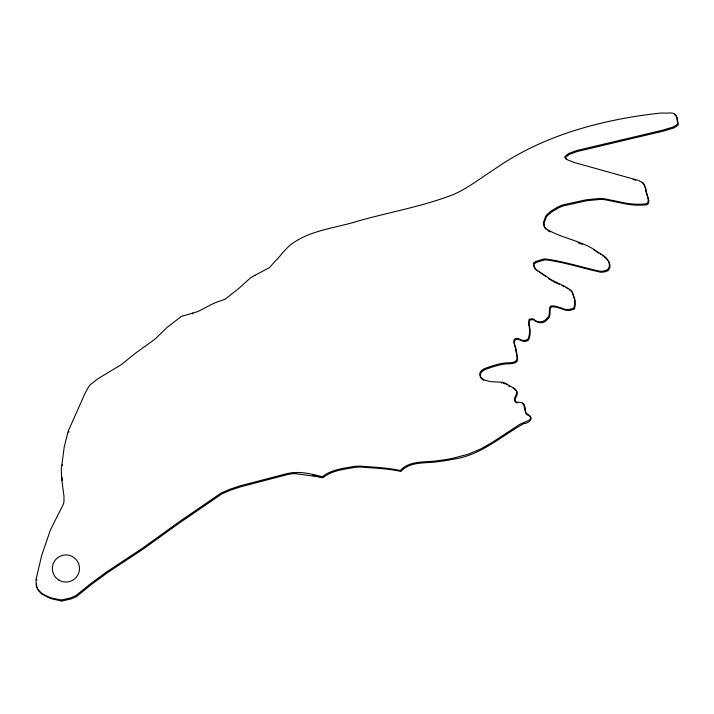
<?xml version="1.0" encoding="UTF-8"?>
<svg xmlns="http://www.w3.org/2000/svg" width="714" height="714" viewBox="0 0 714 714"><rect width="100%" height="100%" fill="white"/><g stroke="black" fill="none" stroke-linecap="round" stroke-linejoin="round"><path stroke-width="1.07" d="M62.314 465.466L62.457 464.421M36.61 580.437L36.816 579.482M38.77 590.773L41.93 593.611L47.9 596.636A34.004 33.995 -33.1 0 0 51.819 598.073L61.19 600.081L70.499 597.975L75.836 595.69L90.928 583.463L107.002 571.691L142.666 548.102L179.187 521.8L220.983 493.133L229.578 489.358L240.386 485.77L286.421 473.757A60.128 60.119 -33.1 0 1 292.017 472.793C302.299 471.49 312.536 474.257 322.416 476.756C331.323 469.464 343.479 468.384 354.43 466.412A50.31 50.301 -33.1 0 1 360.499 466.162C373.779 467.233 387.336 467.625 400.304 470.544C409.782 459.878 425.972 462.788 438.708 460.539A159.963 159.936 -33.1 0 0 453.283 458.183L467.857 454.3L480.799 448.963L492.669 442.171L519.515 424.473L529.529 420.002L530.564 418.306L530.44 416.432L525.566 412.603L523.514 403.731L522.059 402.767L515.883 401.875A2.767 2.767 0 0 1 515.16 401.259L514.624 400.34M312.616 475.167L323.014 477.675C331.93 470.383 344.077 469.303 355.036 467.34A50.31 50.301 -33.1 0 1 361.106 467.081C374.386 468.161 387.934 468.554 400.911 471.463C410.38 460.807 426.57 463.707 439.315 461.467A159.963 159.936 -33.1 0 0 453.881 459.102C480.817 455.229 501.157 436.263 523.978 423.464C528.226 423.83 534.866 417.761 528.538 415.468M254.987 275.283L269.142 267.786A13.985 13.977 0 0 0 270.311 266.715L273.105 263.493A50.266 50.257 -33.1 0 1 274.524 261.931L277.978 258.316A45.5 45.491 -33.1 0 0 279.504 256.594L281.566 254.041A49.605 49.596 -33.1 0 1 282.735 252.64L288.858 246.214A28.872 28.863 -33.1 0 1 291.098 244.393C310.581 229.792 336.151 228.123 358.687 220.858C389.996 212.085 422.322 206.426 452.774 194.779C467.724 188.46 480.433 178.143 494.061 169.513C542.203 135.526 600.992 119.818 658.906 113.231A95.462 95.444 -33.1 0 1 663.797 113.017C667.688 113.74 673.971 111.17 676.113 115.775A8.086 8.086 0 0 1 676.515 116.846A7.667 7.667 0 0 1 676.667 117.462L677.666 123.442A2.463 2.463 0 0 1 677.283 124.459L673.391 126.958L662.717 130.189L576.582 150.574L568.71 153.465L565.033 156.428A1.482 1.482 0 0 0 565.051 157.687L567.826 159.981L574.475 162.533L638.262 180.392L643.082 182.82L645.09 187.264A29.702 29.702 -33.1 0 1 645.527 188.987C645.438 194.038 652.891 204.516 643.385 204.079A47.035 47.026 -33.1 0 1 641.208 204.222L637.718 204.249A82.735 82.726 -33.1 0 1 629.686 203.704A72.275 72.257 -33.1 0 1 625.785 203.142L604.544 198.804A44.482 44.473 -33.1 0 0 599.635 198.474L586.06 199.813L562.918 204.909A44.795 44.786 -33.1 0 0 557.411 207.238L550.842 211.192L546.567 214.959A8.97 8.97 0 0 0 545.541 216.574L543.434 222.447L543.898 225.82A8.372 8.372 0 0 0 544.711 227.329A7.693 7.684 0 0 0 545.791 228.614C560.713 238.039 579.286 240.136 594.271 249.632C599.947 254.05 609.81 257.335 609.372 266.019A7.238 7.238 0 0 1 608.917 267.634L607.632 269.526L605.847 270.41A25.472 25.472 -33.1 0 1 604.428 270.802L602.125 271.222A14.423 14.414 0 0 1 600.117 271.293C581.874 267.295 563.846 261.36 545.255 258.923A10.076 10.076 0 0 0 542.89 259.289L537.41 260.967A11.103 11.103 0 0 0 535.812 261.511L533.626 263.011A1.714 1.714 0 0 0 533.349 263.698L533.769 266.019A10.166 10.166 0 0 0 534.527 267.536L534.759 267.893A8.345 8.336 0 0 0 536.562 269.83L551.494 279.924L562.141 285.109A96.033 96.015 -33.1 0 1 564.765 286.43L566.916 287.617A36.102 36.093 -33.1 0 1 568.746 288.759L571.111 290.696A7.443 7.435 0 0 1 572.039 291.955L574.359 298.782A16.065 16.056 0 0 1 574.574 300.416L574.636 303.173A50.444 50.435 -33.1 0 1 574.574 304.655L573.985 307.511A2.669 2.669 0 0 1 573.44 308.198L569.594 309.403A26.222 26.213 -33.1 0 1 568.415 309.501L566.425 309.492A7.702 7.702 0 0 1 565.372 309.332L563.926 308.93A43.411 43.402 -33.1 0 1 561.668 308.189M38.734 590.817L37.565 588.97A15.324 15.324 0 0 1 36.298 586.033L36.003 579.518L41.733 555.269L49.944 531.341A41.278 41.269 -33.1 0 1 51.024 528.681L63.251 504.459A13.37 13.37 0 0 0 63.974 501.63L63.965 496.176L61.565 477.871L61.288 468.982L64.215 447.035L67.83 432.488A15.744 15.744 0 0 1 68.419 430.721L85.082 393.253L88.375 387.193A21.536 21.536 0 0 1 90.58 384.498L97.943 378.715L121.309 364.631L135.482 353.198L153.421 340.275A49.4 49.391 -33.1 0 0 156.17 337.972L167.067 327.449L181.32 316.445L197.992 311.509L207.176 306.752A71.471 71.462 -33.1 0 1 210.38 305.012A72.801 72.783 -33.1 0 1 213.54 303.495L215.494 302.647A43.893 43.884 -33.1 0 1 218.038 301.701L223.446 299.826A32.433 32.425 -33.1 0 0 225.883 298.657L239.565 287.796L250.132 278.183A41.805 41.796 -33.1 0 1 254.987 275.283M36.334 584.079L36.896 586.962A15.324 15.324 0 0 0 38.163 589.889L41.662 593.923L48.507 597.564A34.004 33.995 -33.1 0 0 52.417 598.992L61.788 601.001L71.097 598.903L76.443 596.618L91.526 584.382L107.6 572.61L143.264 549.021L179.794 522.728L221.59 494.061L230.176 490.277L240.984 486.698L287.019 474.685A60.128 60.119 -33.1 0 1 292.624 473.712L296.399 473.409M292.321 473.248L322.817 477.371M501.273 382.918L501.996 383.025M522.309 403.615C526.977 405.097 523.915 411.648 526.941 414.575M633.122 179.437L635.549 180.196M674.364 114.302L676.711 116.703A8.086 8.086 0 0 1 677.113 117.774A7.667 7.667 0 0 1 677.265 118.381L678.273 124.361A2.463 2.463 0 0 1 677.881 125.378L673.989 127.886L663.315 131.108L577.18 151.493L569.317 154.385L565.64 157.348A1.482 1.482 0 0 0 565.649 158.615L566.327 159.499M577.983 242.68L579.411 243.233M580.125 243.51L582.222 244.34M517.088 403.08L516.49 402.803M558.714 284.145L559.589 284.547M557.804 283.735L555.929 282.86M528.101 415.28L527.289 414.843M562.007 285.671L562.748 286.028M513.071 388.246L514.053 388.764M554.974 282.396L553.047 281.387M549.191 231.479L549.967 231.889M565.943 287.662L566.497 287.965M539.284 272.114L539.757 272.391M642.118 182.677L644.082 184.23L645.688 188.184A29.702 29.702 -33.1 0 1 646.125 189.906C646.036 194.967 653.497 205.445 643.983 205.007A47.035 47.026 -33.1 0 1 641.806 205.141L638.316 205.177A82.735 82.726 -33.1 0 1 630.284 204.632A72.275 72.257 -33.1 0 1 626.392 204.07L605.142 199.733A44.482 44.473 -33.1 0 0 600.242 199.393L586.667 200.732L563.516 205.828A44.795 44.786 -33.1 0 0 558.009 208.158L551.44 212.12L547.165 215.887A8.97 8.97 0 0 0 546.139 217.493L544.032 223.366L544.505 226.749A8.372 8.372 0 0 0 545.309 228.257A7.693 7.684 0 0 0 546.389 229.542M483.199 380.035L483.655 380.303M551.146 280.281L552.092 280.852M540.239 272.677L540.721 272.971M547.879 230.702L548.504 231.086M593.753 249.855L594.878 250.56M600.26 254.166L601.045 254.666M514.375 388.952L514.687 389.157A7.97 7.97 0 0 1 515.588 389.862L516.784 391.317A3.606 3.606 0 0 1 517.159 392.272L517.204 393.932A7.506 7.506 0 0 1 516.347 396.52A6.845 6.845 0 0 1 515.999 397.091L514.928 400.17A4.614 4.614 0 0 0 515.231 401.268L515.758 402.178A2.767 2.767 0 0 0 515.981 402.419M602.545 255.621L603.259 256.085M550.217 279.692L548.432 278.478M595.904 251.239L598.609 253.086M569.344 289.688L571.709 291.615A7.443 7.435 0 0 1 572.646 292.883L574.957 299.71A16.065 16.056 0 0 1 575.172 301.335L575.234 304.093A50.444 50.435 -33.1 0 1 575.172 305.574L574.591 308.43A2.669 2.669 0 0 1 574.038 309.126L570.191 310.322A26.222 26.213 -33.1 0 1 569.013 310.42L567.023 310.42A7.702 7.702 0 0 1 565.97 310.251L564.533 309.858A43.411 43.402 -33.1 0 1 562.266 309.117A27.864 27.855 -33.1 0 1 561.507 308.823L557 307.359A32.371 32.362 -33.1 0 0 554.314 306.931C546.772 305.092 552.752 316.177 547.584 319.14A10.433 10.433 0 0 1 546.049 320.711A10.906 10.906 0 0 1 545.264 321.309L544.086 321.987A7.292 7.292 0 0 1 542.426 322.549L541.087 322.71A10.076 10.076 0 0 1 538.401 322.46L536.464 321.755A5.944 5.944 0 0 1 535.509 321.13L533.26 319.595L530.154 320.068A1.705 1.705 0 0 0 529.592 320.648L529.154 323.558A13.78 13.78 0 0 0 529.386 325.664C530.502 330.261 530.618 335.526 528.601 339.855A3.32 3.32 0 0 1 527.824 340.587L525.566 341.363A7.006 7.006 0 0 1 524.281 341.39L523.442 341.292A9.139 9.139 0 0 1 521.898 340.89L519.712 339.846A5.667 5.667 0 0 0 518.899 339.534A6.542 6.542 0 0 0 517.061 339.275C511.295 340.185 516.588 347.772 516.365 351.324A65.045 65.036 -33.1 0 0 516.695 352.814L517.373 356.518A34.326 34.317 -33.1 0 0 517.552 357.794C518.792 365.711 507.235 362.908 502.495 364.417A47.633 47.624 -33.1 0 0 499.032 365.077L492.633 366.907A131.055 131.028 -33.1 0 0 487.876 368.558C484.253 369.549 478.88 372.36 480.656 376.965A6.149 6.149 0 0 0 481.245 378.143A5.712 5.712 0 0 0 482.075 379.152L482.414 379.464M541.721 273.623L543.943 275.193M508.181 385.48L508.904 385.971M537.544 271.034L537.16 270.749A8.345 8.336 0 0 1 535.357 268.812L535.134 268.455A10.166 10.166 0 0 1 534.375 266.947L533.947 264.626A1.714 1.714 0 0 1 534.233 263.93L536.41 262.44A11.103 11.103 0 0 1 538.008 261.895L543.488 260.217A10.076 10.076 0 0 1 545.853 259.842C564.453 262.252 582.472 268.232 600.715 272.221A14.423 14.414 0 0 0 602.732 272.141L605.035 271.731A25.472 25.472 -33.1 0 0 606.445 271.338L608.23 270.445L609.515 268.562A7.238 7.238 0 0 0 609.97 266.938C610.497 262.895 607.605 259.316 604.571 257.013M544.586 275.666L545.996 276.711M322.416 476.756L323.014 477.675M192.387 313.107L192.985 314.026M61.19 600.081L61.788 601.001M62.332 480.558L62.029 477.095M525.308 409.309L525.361 409.818M524.71 408.39L524.754 408.89M561.668 308.189A27.864 27.855 -33.1 0 1 560.901 307.895L556.402 306.431A32.371 32.362 -33.1 0 0 553.716 306.003C546.165 304.173 552.154 315.258 546.986 318.212A10.433 10.433 0 0 1 545.451 319.792A10.906 10.906 0 0 1 544.666 320.381L543.479 321.068A7.292 7.292 0 0 1 541.828 321.621L540.489 321.782A10.076 10.076 0 0 1 537.803 321.541L535.857 320.836A5.944 5.944 0 0 1 534.902 320.202L532.653 318.676L529.547 319.149A1.705 1.705 0 0 0 528.994 319.729L528.547 322.63A13.78 13.78 0 0 0 528.788 324.736C529.895 329.332 530.02 334.598 528.003 338.927A3.32 3.32 0 0 1 527.218 339.668L524.969 340.435A7.006 7.006 0 0 1 523.683 340.471L522.835 340.373A9.139 9.139 0 0 1 521.3 339.971L519.105 338.918A5.667 5.667 0 0 0 518.293 338.614A6.542 6.542 0 0 0 516.463 338.347C510.68 339.239 516.026 346.888 515.767 350.396A65.045 65.036 -33.1 0 0 516.088 351.895L516.766 355.599A34.326 34.317 -33.1 0 0 516.954 356.875C518.194 364.792 506.628 361.98 501.888 363.497A47.633 47.624 -33.1 0 0 498.434 364.158L492.026 365.987A131.055 131.028 -33.1 0 0 487.278 367.639C483.646 368.62 478.282 371.441 480.058 376.037A6.149 6.149 0 0 0 480.647 377.215A5.712 5.712 0 0 0 481.477 378.233L484.636 380.125L489.554 381.419A35.45 35.441 -33.1 0 0 493.677 381.874A32.576 32.576 -33.1 0 0 495.311 381.919L502.112 382.24A16.592 16.592 0 0 1 504.736 383.034L505.307 383.275A13.762 13.762 0 0 1 506.779 384.043L508.645 385.283A14.976 14.976 0 0 0 509.689 385.935L514.089 388.229A7.97 7.97 0 0 1 514.99 388.943L516.177 390.388A3.606 3.606 0 0 1 516.552 391.352L516.606 393.012A7.506 7.506 0 0 1 515.749 395.592A6.845 6.845 0 0 1 515.392 396.163L514.33 399.242A4.614 4.614 0 0 0 514.624 400.34M68.785 432.282A15.744 15.744 0 0 1 69.017 431.649M563.453 286.376A96.033 96.015 -33.1 0 1 564.122 286.716M567.514 288.545A36.102 36.093 -33.1 0 1 567.996 288.831M503.406 383.329A16.592 16.592 0 0 1 504.718 383.73M505.905 384.203A13.762 13.762 0 0 1 506.44 384.453M509.939 386.649A14.976 14.976 0 0 1 509.591 386.435M59.021 580.17A13.566 13.566 0 0 0 79.486 568.63A13.566 13.566 0 0 0 59.262 556.67A13.566 13.566 0 0 0 59.021 580.17"/></g></svg>
